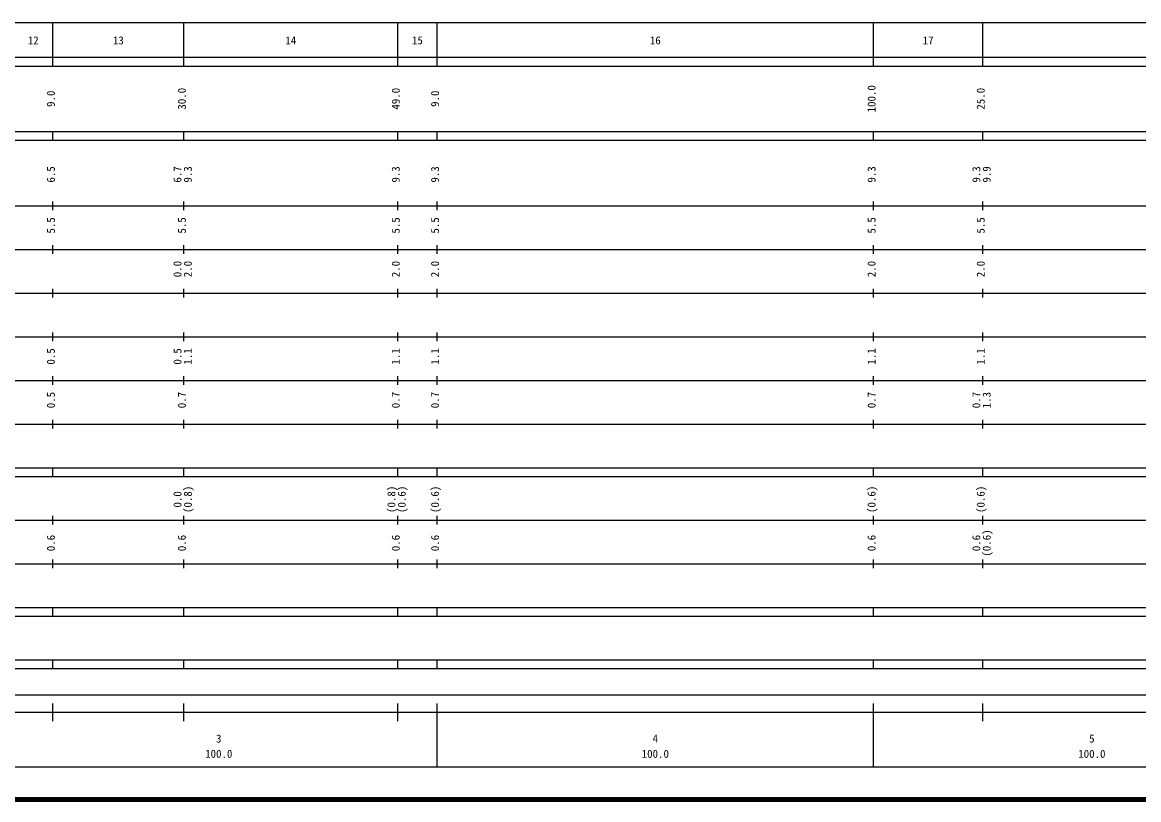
# Model space of a CAD drawing. Units: millimetres on the paper, enlarged 1000 times. Extents: x 40000 to 680000, y 20000 to 380000.
# Drawn here: x 272998 to 528725, y 20000 to 198000 of the extents above; entities that cross this region are included whole.
import ezdxf
from ezdxf.enums import TextEntityAlignment as Align

# ---------------------------------------------------------------- set-up
doc = ezdxf.new("R2010")
doc.units = ezdxf.units.MM
doc.header["$LTSCALE"] = 1000
doc.layers.add('M-TTL', color=2, linetype='Continuous', lineweight=140)
doc.layers.add('M-TTL-BAND', color=7, linetype='Continuous', lineweight=25)
doc.styles.add('ＭＳ ゴシック', font='')
doc.styles.get('ＭＳ ゴシック').set_extended_font_data('MS Gothic')

msp = doc.modelspace()

# ---------------------------------------------------------------- linework, layer by layer
at = {"layer": 'M-TTL'}
msp.add_line((40000, 20000), (680000, 20000), dxfattribs=at)
at = {"layer": 'M-TTL-BAND'}
for p, q in [((68000, 198000), (579000, 198000)), ((280000, 188000), (280000, 198000)), ((310000, 188000), (310000, 198000)), ((359000, 188000), (359000, 198000)), ((368000, 188000), (368000, 198000)), ((468000, 188000), (468000, 198000)), ((493000, 188000), (493000, 198000)), ((40000, 190000), (579000, 190000)), ((40000, 188000), (579000, 188000)), ((40000, 173000), (579000, 173000)), ((280000, 171000), (280000, 173000)), ((310000, 171000), (310000, 173000)), ((359000, 171000), (359000, 173000)), ((368000, 171000), (368000, 173000)), ((468000, 171000), (468000, 173000)), ((493000, 171000), (493000, 173000)), ((40000, 171000), (579000, 171000)), ((40000, 156000), (579000, 156000)), ((280000, 155000), (280000, 157000)), ((310000, 155000), (310000, 157000)), ((359000, 155000), (359000, 157000)), ((368000, 155000), (368000, 157000)), ((468000, 155000), (468000, 157000)), ((493000, 155000), (493000, 157000)), ((46000, 146000), (579000, 146000)), ((280000, 145000), (280000, 147000)), ((310000, 145000), (310000, 147000)), ((359000, 145000), (359000, 147000)), ((368000, 145000), (368000, 147000)), ((468000, 145000), (468000, 147000)), ((493000, 145000), (493000, 147000)), ((52000, 136000), (579000, 136000)), ((280000, 135000), (280000, 137000)), ((310000, 135000), (310000, 137000)), ((359000, 135000), (359000, 137000)), ((368000, 135000), (368000, 137000)), ((468000, 135000), (468000, 137000)), ((493000, 135000), (493000, 137000)), ((46000, 126000), (579000, 126000)), ((280000, 125000), (280000, 127000)), ((310000, 125000), (310000, 127000)), ((359000, 125000), (359000, 127000)), ((368000, 125000), (368000, 127000)), ((468000, 125000), (468000, 127000)), ((493000, 125000), (493000, 127000)), ((52000, 116000), (579000, 116000)), ((280000, 115000), (280000, 117000)), ((310000, 115000), (310000, 117000)), ((359000, 115000), (359000, 117000)), ((368000, 115000), (368000, 117000)), ((468000, 115000), (468000, 117000)), ((493000, 115000), (493000, 117000)), ((46000, 106000), (579000, 106000)), ((280000, 105000), (280000, 107000)), ((310000, 105000), (310000, 107000)), ((359000, 105000), (359000, 107000)), ((368000, 105000), (368000, 107000)), ((468000, 105000), (468000, 107000)), ((493000, 105000), (493000, 107000)), ((40000, 96000), (579000, 96000)), ((280000, 94000), (280000, 96000)), ((310000, 94000), (310000, 96000)), ((359000, 94000), (359000, 96000)), ((368000, 94000), (368000, 96000)), ((468000, 94000), (468000, 96000)), ((493000, 94000), (493000, 96000)), ((40000, 94000), (579000, 94000)), ((280000, 83000), (280000, 85000)), ((310000, 83000), (310000, 85000)), ((359000, 83000), (359000, 85000)), ((368000, 83000), (368000, 85000)), ((468000, 83000), (468000, 85000)), ((493000, 83000), (493000, 85000)), ((49000, 84000), (579000, 84000)), ((280000, 73000), (280000, 75000)), ((310000, 73000), (310000, 75000)), ((359000, 73000), (359000, 75000)), ((368000, 73000), (368000, 75000)), ((468000, 73000), (468000, 75000)), ((493000, 73000), (493000, 75000)), ((40000, 74000), (579000, 74000)), ((40000, 64000), (579000, 64000)), ((280000, 62000), (280000, 64000)), ((310000, 62000), (310000, 64000)), ((359000, 62000), (359000, 64000)), ((368000, 62000), (368000, 64000)), ((468000, 62000), (468000, 64000)), ((493000, 62000), (493000, 64000)), ((40000, 62000), (579000, 62000)), ((40000, 52000), (579000, 52000)), ((280000, 50000), (280000, 52000)), ((310000, 50000), (310000, 52000)), ((359000, 50000), (359000, 52000)), ((368000, 50000), (368000, 52000)), ((468000, 50000), (468000, 52000)), ((493000, 50000), (493000, 52000)), ((40000, 50000), (579000, 50000)), ((71000, 44000), (565000, 44000)), ((280000, 38000), (280000, 42000)), ((310000, 38000), (310000, 42000)), ((359000, 38000), (359000, 42000)), ((368000, 27500), (368000, 42000)), ((468000, 27500), (468000, 42000)), ((493000, 38000), (493000, 42000)), ((40000, 40000), (579000, 40000)), ((68000, 27500), (579000, 27500))]:
    msp.add_line(p, q, dxfattribs=at)

# ---------------------------------------------------------------- texts
at = {"layer": 'M-TTL-BAND', "style": 'ＭＳ ゴシック'}
for s, p in [('12', (275500, 192405)), ('13', (295000, 192405)), ('14', (334500, 192405)), ('15', (363500, 192405)), ('16', (418000, 192405)), ('17', (480500, 192405)), ('3', (318000, 32523)), ('4', (418000, 32523)), ('5', (518000, 32523)), ('100.0', (318000, 29033)), ('100.0', (418000, 29033)), ('100.0', (518000, 29033))]:
    msp.add_text(s, height=1833, dxfattribs=at).set_placement(p, align=Align.BOTTOM_CENTER)
for s, p in [('9.0', (281000, 180500)), ('30.0', (311000, 180500)), ('49.0', (360000, 180500)), ('9.0', (369000, 180500)), ('100.0', (469000, 180500)), ('25.0', (494000, 180500)), ('6.5', (281000, 163174)), ('6.7', (310000, 163174)), ('9.3', (312370, 163174)), ('9.3', (360000, 163174)), ('9.3', (369000, 163174)), ('9.3', (469000, 163174)), ('9.3', (493000, 163174)), ('9.9', (495370, 163174)), ('5.5', (281000, 151500)), ('5.5', (311000, 151500)), ('5.5', (360000, 151500)), ('5.5', (369000, 151500)), ('5.5', (469000, 151500)), ('5.5', (494000, 151500)), ('0.0', (310000, 141500)), ('2.0', (312370, 141500)), ('2.0', (360000, 141500)), ('2.0', (369000, 141500)), ('2.0', (469000, 141500)), ('2.0', (494000, 141500)), ('0.5', (281000, 121500)), ('0.5', (310000, 121500)), ('1.1', (312370, 121500)), ('1.1', (360000, 121500)), ('1.1', (369000, 121500)), ('1.1', (469000, 121500)), ('1.1', (494000, 121500)), ('0.5', (281000, 111500)), ('0.7', (311000, 111500)), ('0.7', (360000, 111500)), ('0.7', (369000, 111500)), ('0.7', (469000, 111500)), ('0.7', (493000, 111500)), ('1.3', (495370, 111500)), ('0.0', (310000, 88764)), ('(0.8)', (312370, 88764)), ('(0.8)', (359000, 88764)), ('(0.6)', (361370, 88764)), ('(0.6)', (369000, 88764)), ('(0.6)', (469000, 88764)), ('(0.6)', (494000, 88764)), ('0.6', (281000, 78764)), ('0.6', (311000, 78764)), ('0.6', (360000, 78764)), ('0.6', (369000, 78764)), ('0.6', (469000, 78764)), ('0.6', (493000, 78764)), ('(0.6)', (495370, 78764))]:
    msp.add_text(s, height=1833, rotation=90, dxfattribs=at).set_placement(p, align=Align.BOTTOM_CENTER)

doc.saveas('drawing.dxf')
